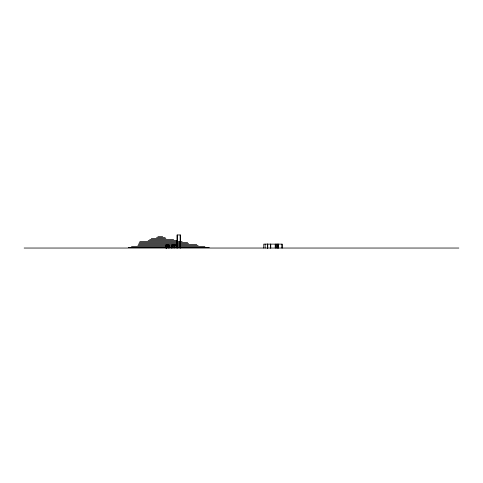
<?xml version="1.0" encoding="UTF-8"?>
<svg xmlns="http://www.w3.org/2000/svg" width="483" height="483" viewBox="0 0 483 483"><rect width="100%" height="100%" fill="white"/><g stroke="black" fill="none" stroke-linecap="round" stroke-linejoin="round"><path stroke-width="0.72" d="M157.923 236.682L162.674 236.682M156.558 237.66L165.18 237.66M151.294 238.644L165.868 238.644M149.658 239.622L173.626 239.622M148.148 240.6L177.237 240.6M139.81 241.578L182.133 241.578M139.237 242.563L187.621 242.563M138.814 243.541L188.569 243.541M138.325 244.519L196.786 244.519M137.866 245.503L198.121 245.503M131.491 246.481L204.889 246.481M128.297 247.459L209.302 247.459M24.15 248.039L458.85 248.039M282.205 248.039L282.205 244.12L263.736 244.12L263.736 248.039M281.933 244.12L281.933 248.039M278.299 244.12L278.299 248.039M278.268 244.12L278.268 248.039M277.707 244.12L277.707 248.039M277.586 244.12L277.586 248.039M276.125 244.12L276.125 248.039M276.053 244.12L276.053 248.039M275.207 244.12L275.207 248.039M270.758 244.12L270.758 248.039M270.613 244.12L270.613 248.039M267.757 244.12L267.787 248.039M267.57 244.12L267.57 248.039M267.485 244.12L267.485 248.039M265.113 244.12L265.167 248.039M180.485 248.014L180.485 234.961L177.146 234.961L177.146 245.116L171.791 245.098L171.791 248.039M180.135 234.961L180.135 248.014M177.183 234.961L177.183 248.014M177.038 245.098L177.038 248.039M174.17 245.098L174.152 248.039M171.954 245.098L171.954 248.039M169.08 248.039L169.165 245.098L165.977 245.098L165.977 248.039M168.73 245.098L168.73 248.039M167.692 244.47L167.661 245.098M166.943 244.47L166.943 245.098M166.876 244.47L166.822 248.039M166.707 245.098L166.707 248.039M166.665 245.098L166.647 248.039M166.104 245.098L166.104 248.039"/></g></svg>
